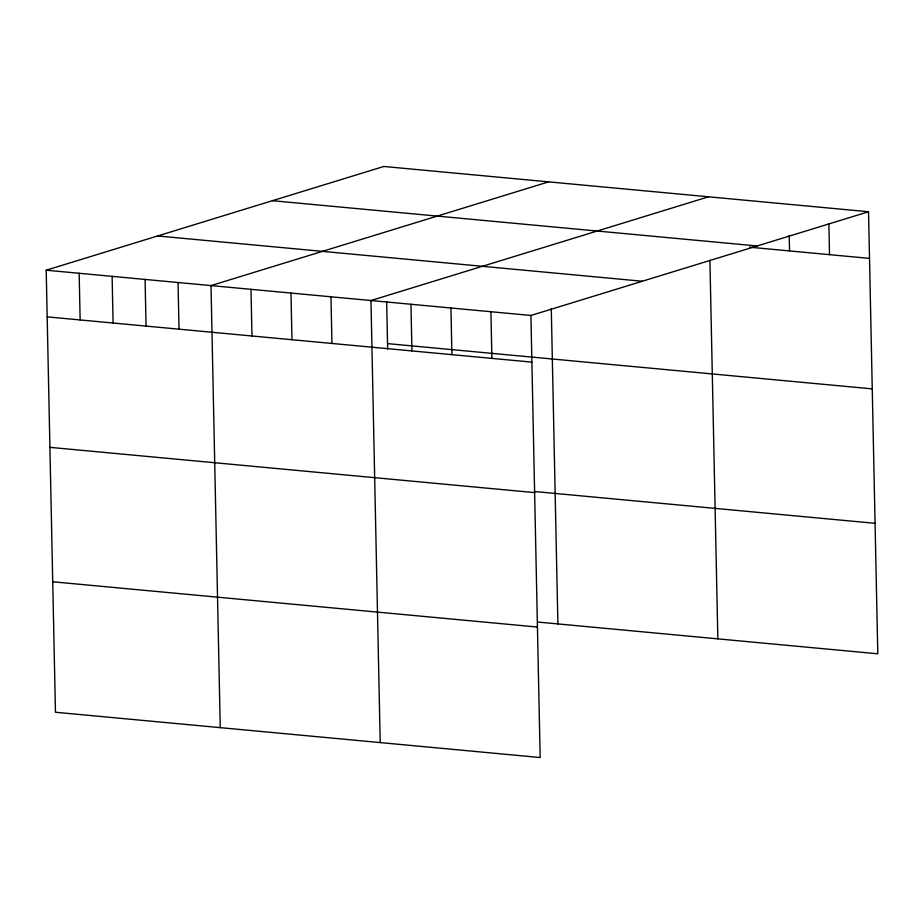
<?xml version="1.0" encoding="UTF-8"?>
<svg xmlns="http://www.w3.org/2000/svg" width="924" height="924" viewBox="0 0 924 924"><rect width="100%" height="100%" fill="white"/><g stroke="black" fill="none" stroke-linecap="round" stroke-linejoin="round"><path stroke-width="1.39" d="M868.537 211.746L530.919 315.465L540.17 757.53L55.463 712.254L46.2 270.201L383.83 166.47L868.537 211.746L877.8 653.799L537.826 622.048M548.625 181.866L211.007 285.597L220.258 727.65M708.581 196.8L370.963 300.531L380.214 742.584M272.407 200.704L757.126 245.969M749.549 247.193L869.519 258.397M157.611 235.967L642.33 281.243M46.2 270.201L530.919 315.465M387.537 343.613L872.256 388.877M47.182 316.863L531.889 362.127M535.088 491.568L875.063 523.319M49.908 447.343L534.626 492.608M52.726 581.774L537.445 627.049M828.874 223.562L829.533 254.666M789.212 235.377L789.535 250.935M709.909 260.302L717.844 638.865M551.282 308.501L557.888 623.919M490.921 311.734L491.903 358.397M450.935 308.004L451.917 354.654M410.949 304.262L411.931 350.924M386.659 301.524L387.653 349.214M330.965 296.8L331.947 343.451M290.979 293.058L291.961 339.72M250.993 289.327L251.975 335.989M178.043 282.513L179.025 329.175M145.08 279.441L146.061 326.091M112.116 276.357L113.098 323.019M79.164 273.285L80.134 319.935"/></g></svg>
